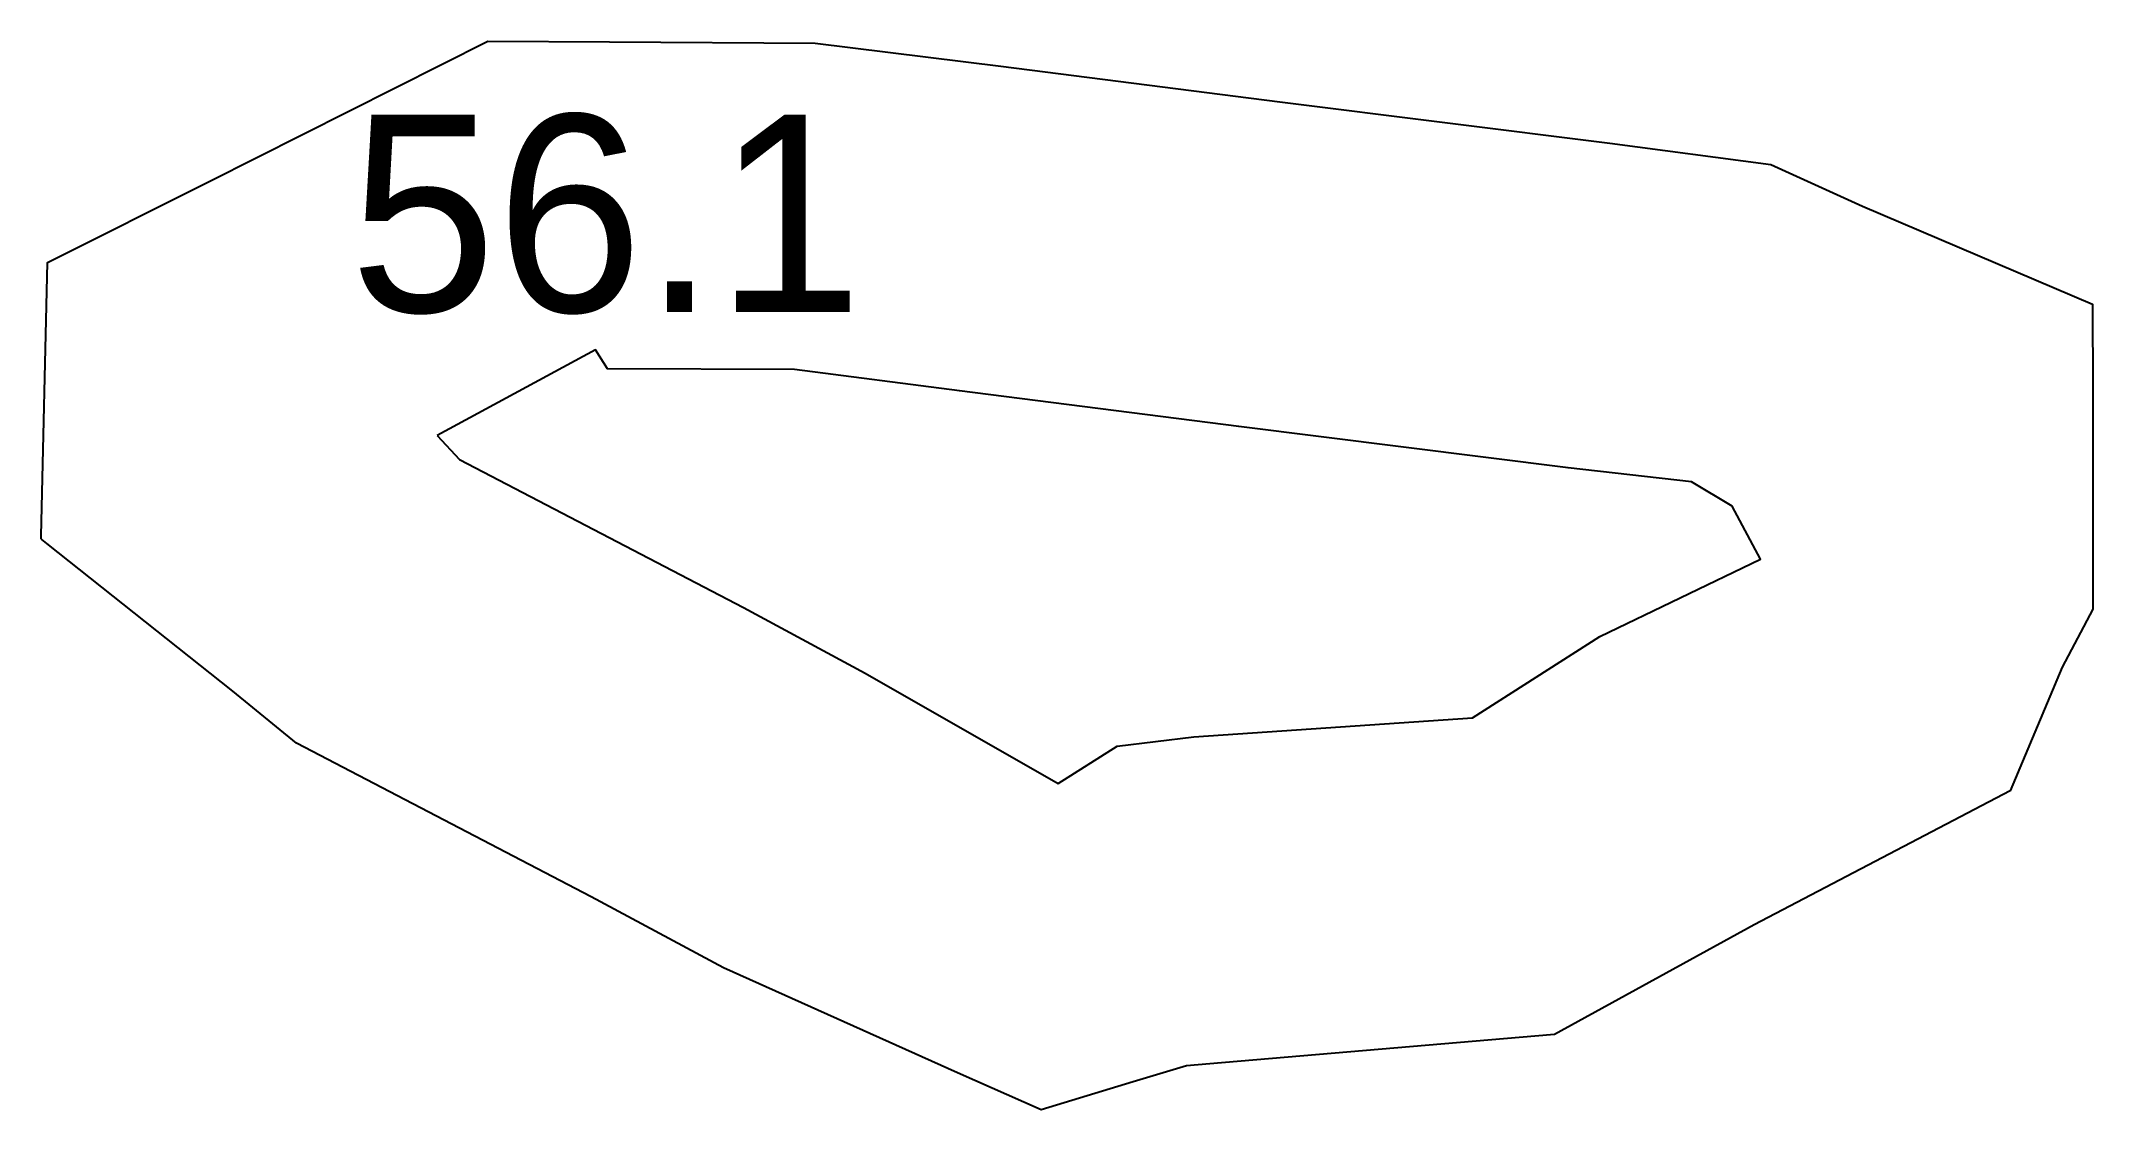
# Model space of a CAD drawing. Extents: x 79.1 to 131.1, y 2.7 to 29.8.
import ezdxf

# ---------------------------------------------------------------- set-up
doc = ezdxf.new("R2010")
doc.units = 0
doc.layers.get('0').update_dxf_attribs({"color": 255, "linetype": 'CONTINUOUS'})

msp = doc.modelspace()

# ---------------------------------------------------------------- linework, layer by layer
at = {"color": 1}
for points in [[(79.053, 17.1815), (79.0549, 17.2623), (79.2145, 24.196), (83.3317, 26.2563), (90.3807, 29.8086), (93.4726, 29.7903), (98.6851, 29.7574), (103.39, 29.1671), (110.47, 28.2654), (118.834, 27.2162), (122.919, 26.677), (125.247, 25.6174), (131.081, 23.1328), (131.09, 20.9469), (131.087, 15.4026), (130.309, 13.9254), (128.987, 10.7947), (122.497, 7.39145), (117.432, 4.61544), (108.993, 3.8989), (108.098, 3.82167), (106.748, 3.41257), (104.419, 2.69949), (102.295, 3.64243), (96.3642, 6.30187), (93.0032, 8.10363), (85.5341, 12.0044), (83.9203, 13.3235), (79.1984, 17.0667), (79.0764, 17.1641)], [(89.0978, 19.8034), (89.6669, 19.1956), (96.8676, 15.4426), (99.9542, 13.7789), (104.846, 10.9827), (106.342, 11.9278), (108.29, 12.1633), (115.355, 12.6455), (118.586, 14.7055), (122.657, 16.6702), (121.944, 18.0094), (120.913, 18.629), (117.784, 18.9886), (109.431, 20.0365), (102.348, 20.9386), (98.1649, 21.4795), (93.4214, 21.4963), (93.1102, 21.9763)]]:
    msp.add_lwpolyline(points, close=True, dxfattribs=at)

# ---------------------------------------------------------------- texts
msp.add_text('56.1', height=5).set_placement((86.8769, 22.9385))

doc.saveas('drawing.dxf')
